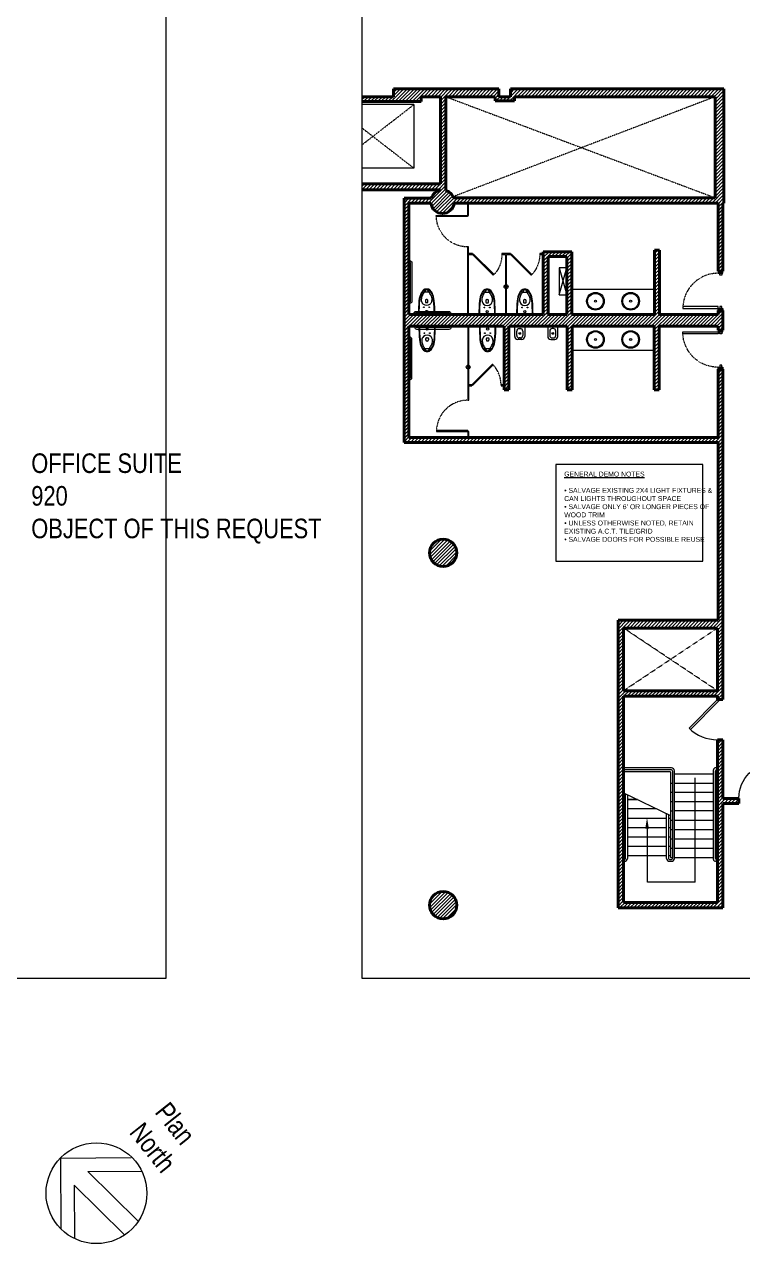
# Model space of a CAD drawing. Header units: inches. Extents: x -2978 to 4308, y -21 to 2608.
# Drawn here: x -722 to 12, y 59 to 1305 of the extents above; entities that cross this region are included whole.
import ezdxf
from ezdxf.enums import TextEntityAlignment as Align

# ---------------------------------------------------------------- set-up
doc = ezdxf.new("R2010")
doc.units = ezdxf.units.IN
doc.header["$LTSCALE"] = 0.2
doc.header["$MEASUREMENT"] = 0
doc.header["$PDSIZE"] = 8
doc.linetypes.add('HIDDEN', pattern=[0.375, 0.25, -0.125])
doc.layers.get('0').update_dxf_attribs({"color": 20, "linetype": 'CONTINUOUS', "lineweight": 40})
doc.layers.get('Defpoints').update_dxf_attribs({"color": 240, "linetype": 'CONTINUOUS', "lineweight": 0})
for name, color, linetype, lineweight in [('Annotations', 40, 'CONTINUOUS', 5), ('Framing', 141, 'CONTINUOUS', 15), ('Hatches', 8, 'CONTINUOUS', 5), ('Projections', 151, 'HIDDEN', 5), ('Viewed', 150, 'CONTINUOUS', 9), ('Walls', 7, 'CONTINUOUS', 40)]:
    doc.layers.add(name, color=color, linetype=linetype, lineweight=lineweight)
doc.styles.add('ARCHITEC', font='ASG')
doc.styles.get("Standard").update_dxf_attribs({"font": 'arial.ttf', "width": 0.8})
pattern_1 = [(45, (-108.8227, 0), (-1.767767, 1.767767), [])]

# ---------------------------------------------------------------- blocks, each defined once
blk = doc.blocks.new('ADO101')
for p, q in [((0.466, -0.034), (-0.241, 0.672)), ((-0.207, 0.707), (0.5, 0)), ((0.5, 0), (0.466, -0.034))]:
    blk.add_line(p, q)
blk.add_arc((0.5, 0), 1, 135, 180)
at = {"style": 'ARCHITEC', "flags": 1}
blk.add_attdef('SILLHT', text='', height=0.1, dxfattribs=at).set_placement((0, 0), align=Align.MIDDLE)
blk = doc.blocks.new('ARROW')
blk.add_lwpolyline([(0, 0, 0, 2, 0), (6, 0, 2, 2, 0)], format="xyseb")
blk = doc.blocks.new('I_PLUMB_GRAB_36IN + PLATE_P')
at = {"color": 0, "linetype": 'ByBlock', "lineweight": -2}
for p, q in [((0.75, 18.75), (0.75, 17.25)), ((0.75, -17.25), (0.75, -18.75))]:
    blk.add_line(p, q, dxfattribs=at)
blk.add_lwpolyline([(0, -19.5), (0.5, -19.5), (0.75, -19.25), (0.75, -18.75), (1, -18.75, 0.4142136), (3, -16.75), (3, 16.75, 0.4142136), (1, 18.75), (0.75, 18.75), (0.75, 19.25), (0.5, 19.5), (0, 19.5), (0, 16.5), (0.5, 16.5), (0.75, 16.75), (0.75, 17.25), (1, 17.25, -0.4142136), (1.5, 16.75), (1.5, -16.75, -0.4142136), (1, -17.25), (0.75, -17.25), (0.75, -16.75), (0.5, -16.5), (0, -16.5)], format="xyb", close=True, dxfattribs=at)
at = {"layer": 'Defpoints', "color": 0, "linetype": 'ByBlock', "lineweight": -2}
for p in [(0, 19.5), (0, -19.5)]:
    blk.add_point(p, dxfattribs=at)
blk = doc.blocks.new('I_PLUMB_GRAB_42IN + PLATE_P')
at = {"color": 0, "linetype": 'ByBlock', "lineweight": -2}
for p, q in [((0.75, 21.75), (0.75, 20.25)), ((0.75, -20.25), (0.75, -21.75))]:
    blk.add_line(p, q, dxfattribs=at)
blk.add_lwpolyline([(0.75, 22.25), (0.5, 22.5), (0, 22.5), (0, 19.5), (0.5, 19.5), (0.75, 19.75), (0.75, 20.25), (1, 20.25, -0.4142136), (1.5, 19.75), (1.5, -19.75, -0.4142136), (1, -20.25), (0.75, -20.25), (0.75, -19.75), (0.5, -19.5), (0, -19.5), (0, -22.5), (0.5, -22.5), (0.75, -22.25), (0.75, -21.75), (1, -21.75, 0.4142136), (3, -19.75), (3, 19.75, 0.4142136), (1, 21.75), (0.75, 21.75)], format="xyb", close=True, dxfattribs=at)
at = {"layer": 'Defpoints', "color": 0, "linetype": 'ByBlock', "lineweight": -2}
for p in [(0, 22.5), (0, -22.5)]:
    blk.add_point(p, dxfattribs=at)
blk = doc.blocks.new('08PDRR02')
at = {"linetype": 'ByBlock'}
for p, q in [((1, 0), (0, 0)), ((0, 0), (0, -1)), ((1, -1), (1, 0)), ((0, -1), (1, -1))]:
    blk.add_line(p, q, dxfattribs=at)
blk = doc.blocks.new('*U16')
blk.add_lwpolyline([(0, 2.5), (0, -2.5)])
at = {"linetype": 'Continuous'}
blk.add_arc((0, 2.75), 36, 0, 90, dxfattribs=at)
at = {"linetype": 'Continuous', "xscale": 36, "yscale": 0.0325, "rotation": 90}
blk.add_blockref('08PDRR02', (0, 2.75), dxfattribs=at)

msp = doc.modelspace()

# ---------------------------------------------------------------- hatches: boundary and pattern name
at = {"layer": 'Hatches'}
h = msp.add_hatch(dxfattribs=at)
h.set_pattern_fill('ANSI31', color=256, scale=20, style=0)
h.set_pattern_definition(pattern_1)
h.paths.add_polyline_path([(-306.28, 1122.037, 0.88702628), (-282.452, 1122.037), (-12.714, 1122.039), (-12.714, 1052.435), (-7.714, 1052.435), (-7.714, 1122.039), (-6.714, 1122.039), (-6.714, 1238.772), (-224.887, 1238.772), (-224.887, 1230.678), (-236.714, 1230.678), (-236.714, 1238.772), (-344.402, 1238.772), (-344.402, 1230.772), (-376.456, 1230.772), (-376.456, 1225.772), (-316.089, 1225.772), (-316.089, 1230.772), (-296.527, 1230.772), (-296.527, 1141.772), (-376.456, 1141.772), (-376.456, 1135.772), (-296.527, 1135.772), (-296.527, 1135.273, 0.27886413), (-305.823, 1127.037), (-333.714, 1127.037), (-333.714, 1008.435), (-333.714, 877.606), (-161.412, 877.606), (-12.714, 877.606), (-12.714, 695.959), (-114.964, 695.959), (-114.964, 402.022), (-7.714, 402.022), (-7.714, 508.834), (8.602, 508.834), (8.602, 513.834), (-7.714, 513.834), (-7.714, 573.834), (-13.339, 573.834), (-13.339, 407.647), (-109.339, 407.647), (-109.339, 618.334), (-13.339, 618.334), (-13.339, 614.834), (-7.714, 614.834), (-7.714, 695.959), (-7.714, 882.606), (-7.714, 952.435), (-12.714, 952.435), (-12.714, 882.606), (-328.714, 882.606), (-328.714, 996.435), (-231.44, 996.435), (-231.44, 931.262), (-226.44, 931.262), (-226.44, 996.435), (-191.418, 996.435), (-166.959, 996.435), (-166.959, 931.32), (-161.959, 931.32), (-161.959, 996.435), (-77.834, 996.435), (-77.834, 931.32), (-72.834, 931.32), (-72.834, 996.435), (-72.71, 996.435), (-12.714, 996.435), (-12.714, 992.435), (-7.714, 992.435), (-7.714, 1012.435), (-12.714, 1012.435), (-12.714, 1008.435), (-72.71, 1008.435), (-72.71, 1074.038), (-77.71, 1074.038), (-77.71, 1008.435), (-162.12, 1008.435), (-162.12, 1072.432), (-191.418, 1072.432), (-191.418, 1008.435), (-328.714, 1008.435), (-328.714, 1122.037)])
h.paths.add_polyline_path([(-290.902, 1134.958), (-290.902, 1230.772), (-240.563, 1230.772), (-240.563, 1226.678), (-220.887, 1226.678), (-220.887, 1230.772), (-15.714, 1230.772), (-15.714, 1127.584), (-283.094, 1127.584, 0.23623391)], flags=16)
h.paths.add_polyline_path([(-109.339, 623.959), (-109.339, 687.959), (-13.339, 687.959), (-13.339, 623.959)], flags=16)
h.paths.add_polyline_path([(-186.418, 1008.435), (-186.418, 1067.432), (-167.12, 1067.432), (-167.12, 1008.435)], flags=16)
h = msp.add_hatch(dxfattribs=at)
h.set_pattern_fill('ANSI31', color=256, scale=20, style=0)
h.set_pattern_definition(pattern_1)
h.paths.add_polyline_path([(-279.714, 764.772, 1), (-307.714, 764.772, 1)])
h = msp.add_hatch(dxfattribs=at)
h.set_pattern_fill('ANSI31', color=256, scale=20, style=0)
h.set_pattern_definition(pattern_1)
h.paths.add_polyline_path([(-279.714, 404.772, 1), (-307.714, 404.772, 1)])

# ---------------------------------------------------------------- linework, layer by layer
for p, q in [((-268.733, 1008.435), (-267.733, 1008.435)), ((-230.075, 1008.435), (-229.075, 1008.435)), ((-267.611, 996.435), (-268.611, 996.435))]:
    msp.add_line(p, q)
at = {"layer": 'Annotations'}
for p, q in [((-36.05, 428.381), (-36.05, 534.998)), ((-84.893, 428.381), (-84.893, 489.252)), ((-36.05, 428.381), (-84.893, 428.381)), ((-685.096, 146.498), (-612.838, 147.009)), ((-685.096, 146.498), (-684.684, 74.239)), ((-657.158, 132.756), (-601.856, 133.147)), ((-657.158, 132.756), (-605.997, 82.244)), ((-670.998, 118.738), (-619.981, 68.369)), ((-670.998, 118.738), (-670.687, 64.244))]:
    msp.add_line(p, q, dxfattribs=at)
msp.add_lwpolyline([(-178.371, 855.094), (-178.371, 756.174), (-28.258, 756.174), (-28.258, 855.094)], close=True, dxfattribs=at)
msp.add_circle((-648.167, 110.578), 51.517, dxfattribs=at)
at = {"layer": 'Defpoints'}
for points in [[(-577.372, 1571.346), (-577.372, 330.061), (-1576.456, 330.061), (-1576.456, 1571.346)], [(622.628, 1571.346), (622.628, 330.061), (-376.456, 330.061), (-376.456, 1571.346)]]:
    msp.add_lwpolyline(points, close=True, dxfattribs=at)
at = {"layer": 'Framing'}
for p, q in [((-323.589, 1222.772), (-376.456, 1222.772)), ((-323.589, 1222.772), (-323.589, 1157.772)), ((-323.589, 1157.772), (-376.456, 1157.772)), ((-268.733, 1122.037), (-268.733, 1109.392)), ((-267.733, 1109.392), (-267.733, 1122.037)), ((-268.733, 1109.392), (-267.733, 1109.392)), ((-267.733, 1077.392), (-268.733, 1077.392)), ((-268.733, 1077.392), (-268.733, 1070.051)), ((-267.733, 1070.551), (-267.733, 1077.392)), ((-268.733, 1070.051), (-268.733, 1008.435)), ((-263.654, 1070.551), (-267.733, 1070.551)), ((-267.733, 1008.435), (-267.733, 1069.551)), ((-267.733, 1069.551), (-263.654, 1069.551)), ((-263.654, 1069.551), (-263.654, 1070.551)), ((-229.575, 1070.551), (-233.654, 1070.551)), ((-233.654, 1070.551), (-233.654, 1069.551)), ((-233.654, 1069.551), (-230.075, 1069.551)), ((-230.075, 1069.551), (-230.075, 1008.435)), ((-224.997, 1070.551), (-229.575, 1070.551)), ((-229.075, 1069.551), (-224.997, 1069.551)), ((-229.075, 1008.435), (-229.075, 1069.551)), ((-224.997, 1069.551), (-224.997, 1070.551)), ((-191.418, 1070.551), (-194.997, 1070.551)), ((-194.997, 1070.551), (-194.997, 1069.551)), ((-194.997, 1069.551), (-191.418, 1069.551)), ((-191.418, 1069.551), (-191.418, 1070.551)), ((-268.611, 996.435), (-268.611, 935.82)), ((-267.611, 936.32), (-267.611, 996.435)), ((-268.611, 935.82), (-268.611, 920.684)), ((-264.535, 936.32), (-267.611, 936.32)), ((-267.611, 920.684), (-267.611, 935.32)), ((-267.611, 935.32), (-264.535, 935.32)), ((-264.535, 935.32), (-264.535, 936.32)), ((-234.535, 936.32), (-234.535, 935.32)), ((-231.507, 936.32), (-234.535, 936.32)), ((-234.535, 935.32), (-231.507, 935.32)), ((-231.507, 935.32), (-231.507, 936.32)), ((-268.611, 920.684), (-267.611, 920.684)), ((-267.611, 888.684), (-268.611, 888.684)), ((-268.611, 888.684), (-268.611, 882.684)), ((-267.611, 882.684), (-267.611, 888.684)), ((-268.611, 882.684), (-267.611, 882.684))]:
    msp.add_line(p, q, dxfattribs=at)
for points in [[(-268.733, 1109.392), (-268.733, 1108.392), (-300.733, 1108.392), (-300.733, 1109.392)], [(-263.654, 1069.551), (-262.947, 1070.258), (-241.734, 1049.045), (-242.441, 1048.338)], [(-224.997, 1069.551), (-224.29, 1070.258), (-203.076, 1049.045), (-203.783, 1048.338)], [(-7.714, 1050.435), (-7.714, 1052.435), (-12.714, 1052.435), (-12.714, 1050.435)], [(-8.714, 1050.435), (-8.714, 1048.435), (-10.714, 1048.435), (-10.714, 1050.435)], [(-12.714, 1014.435), (-12.714, 1016.435), (-48.714, 1016.435), (-48.714, 1014.435)], [(-7.714, 1014.435), (-7.714, 1012.435), (-12.714, 1012.435), (-12.714, 1014.435)], [(-8.714, 1014.435), (-8.714, 1016.435), (-10.714, 1016.435), (-10.714, 1014.435)], [(-12.714, 990.435), (-12.714, 988.435), (-48.714, 988.435), (-48.714, 990.435)], [(-7.714, 990.435), (-7.714, 992.435), (-12.714, 992.435), (-12.714, 990.435)], [(-8.714, 990.435), (-8.714, 988.435), (-10.714, 988.435), (-10.714, 990.435)], [(-7.714, 954.435), (-7.714, 952.435), (-12.714, 952.435), (-12.714, 954.435)], [(-8.714, 954.435), (-8.714, 956.435), (-10.714, 956.435), (-10.714, 954.435)]]:
    msp.add_lwpolyline(points, close=True, dxfattribs=at)
at = {"layer": 'Framing', "flags": 128}
for points in [[(-264.535, 936.32), (-263.828, 935.613), (-242.614, 956.826), (-243.321, 957.533)], [(-268.611, 888.684), (-268.611, 889.684), (-300.611, 889.684), (-300.611, 888.684)]]:
    msp.add_lwpolyline(points, close=True, dxfattribs=at)
at = {"layer": 'Projections'}
for p, q in [((-376.456, 1181.863), (-323.589, 1222.772)), ((-290.902, 1230.772), (-15.714, 1127.584)), ((-15.714, 1230.772), (-282.502, 1129.047)), ((-376.456, 1198.68), (-323.589, 1157.772)), ((-13.339, 623.959), (-109.339, 687.959)), ((-109.339, 623.959), (-13.339, 687.959))]:
    msp.add_line(p, q, dxfattribs=at)
at = {"layer": 'Projections', "extrusion": (0, 0, -1)}
for centre, radius, start, end in [((268.733, 1109.392), 32, 270, 0), ((263.654, 1069.551), 30, 180, 225), ((224.997, 1069.551), 30, 180, 225), ((12.714, 990.435), 36, 270, 0)]:
    msp.add_arc(centre, radius, start, end, dxfattribs=at)
at = {"layer": 'Projections'}
for centre, radius, start, end in [((-12.714, 1014.435), 36, 90, 180), ((-264.535, 936.32), 30, 0, 45), ((-268.611, 888.684), 32, 90, 180)]:
    msp.add_arc(centre, radius, start, end, dxfattribs=at)
at = {"layer": 'Viewed'}
for p, q in [((-167.12, 1055.891), (-175.119, 1055.891)), ((-175.119, 1055.891), (-175.119, 1028.268)), ((-175.119, 1055.891), (-167.12, 1028.268)), ((-175.119, 1028.268), (-167.12, 1055.891)), ((-167.12, 1028.268), (-167.12, 1055.891)), ((-229.346, 1036.773), (-231.346, 1036.773)), ((-229.346, 1036.773), (-229.346, 1038.773)), ((-229.346, 1036.773), (-227.346, 1036.773)), ((-229.346, 1036.773), (-229.346, 1034.773)), ((-311.869, 1033.083), (-313.502, 1030.648)), ((-312.315, 1031.361), (-308.842, 1031.361)), ((-311.931, 1022.537), (-311.931, 1020.967)), ((-310.443, 1023.663), (-310.817, 1023.663)), ((-307.714, 1030.648), (-309.317, 1033.083)), ((-309.302, 1020.972), (-309.302, 1022.532)), ((-250.012, 1032.941), (-251.645, 1030.506)), ((-250.458, 1031.219), (-246.985, 1031.219)), ((-250.074, 1022.396), (-250.074, 1020.825)), ((-248.586, 1023.522), (-248.96, 1023.522)), ((-245.857, 1030.506), (-247.459, 1032.941)), ((-247.445, 1020.831), (-247.445, 1022.39)), ((-211.494, 1032.895), (-213.127, 1030.46)), ((-211.939, 1031.173), (-208.466, 1031.173)), ((-211.556, 1022.35), (-211.556, 1020.779)), ((-210.068, 1023.476), (-210.442, 1023.476)), ((-207.338, 1030.46), (-208.941, 1032.895)), ((-208.926, 1020.785), (-208.926, 1022.344)), ((-175.119, 1028.268), (-167.12, 1028.268)), ((-77.935, 1033.789), (-162.12, 1033.789)), ((-311.366, 1020.407), (-309.862, 1020.407)), ((-249.509, 1020.265), (-248.004, 1020.265)), ((-210.99, 1020.219), (-209.486, 1020.219)), ((-318.997, 1008.685), (-302.247, 1008.685)), ((-257.14, 1008.544), (-240.39, 1008.544)), ((-218.622, 1008.498), (-201.872, 1008.498)), ((-78.579, 1008.843), (-153.593, 1008.843)), ((-318.488, 996.185), (-301.738, 996.185)), ((-310.857, 984.464), (-309.353, 984.464)), ((-256.643, 996.177), (-239.893, 996.177)), ((-249.012, 984.456), (-247.508, 984.456)), ((-220.523, 985.845), (-220.523, 996.425)), ((-220.523, 996.425), (-210.283, 996.425)), ((-218.523, 986.808), (-218.523, 991.388)), ((-216.023, 993.888), (-214.783, 993.888)), ((-214.783, 984.308), (-216.023, 984.308)), ((-212.283, 991.388), (-212.283, 986.808)), ((-210.283, 996.425), (-210.283, 985.845)), ((-186.786, 996.425), (-186.786, 985.845)), ((-176.546, 996.425), (-186.786, 996.425)), ((-184.786, 991.388), (-184.786, 986.808)), ((-181.046, 993.888), (-182.286, 993.888)), ((-182.286, 984.308), (-181.046, 984.308)), ((-178.546, 986.808), (-178.546, 991.388)), ((-176.546, 985.845), (-176.546, 996.425)), ((-77.503, 995.53), (-161.503, 995.53)), ((-311.361, 971.788), (-312.993, 974.223)), ((-311.806, 973.51), (-308.333, 973.51)), ((-311.422, 982.333), (-311.422, 983.904)), ((-309.935, 981.207), (-310.308, 981.207)), ((-307.205, 974.223), (-308.808, 971.788)), ((-308.793, 983.898), (-308.793, 982.339)), ((-249.516, 971.779), (-251.148, 974.214)), ((-249.961, 973.502), (-246.488, 973.502)), ((-249.577, 982.325), (-249.577, 983.896)), ((-248.09, 981.199), (-248.463, 981.199)), ((-245.36, 974.214), (-246.963, 971.779)), ((-246.948, 983.89), (-246.948, 982.33)), ((-213.283, 982.845), (-217.523, 982.845)), ((-183.786, 982.845), (-179.546, 982.845)), ((-77.332, 971.53), (-161.332, 971.53)), ((-268.172, 954.605), (-270.172, 954.605)), ((-268.172, 954.605), (-268.172, 956.605)), ((-268.172, 954.605), (-266.172, 954.605)), ((-268.172, 954.605), (-268.172, 952.605)), ((-60.339, 545.147), (-109.339, 545.147)), ((-60.339, 543.147), (-109.339, 543.147)), ((-61.339, 541.147), (-109.339, 541.147)), ((-61.339, 541.147), (-61.339, 453.647)), ((-59.339, 542.147), (-59.339, 452.647)), ((-57.339, 452.647), (-57.339, 542.147)), ((-57.339, 539.147), (-17.339, 539.147)), ((-17.339, 451.647), (-17.339, 543.147)), ((-13.339, 545.147), (-15.339, 545.147)), ((-15.339, 452.647), (-15.339, 542.147)), ((-15.339, 539.147), (-13.339, 539.147)), ((-13.339, 543.147), (-14.339, 543.147)), ((-61.339, 529.647), (-59.339, 529.647)), ((-57.339, 529.647), (-17.339, 529.647)), ((-15.339, 529.647), (-13.339, 529.647)), ((-109.339, 519.619), (-61.339, 496.291)), ((-109.339, 512.647), (-107.339, 512.647)), ((-107.339, 452.647), (-107.339, 518.647)), ((-105.339, 517.675), (-105.339, 452.647)), ((-105.339, 512.647), (-94.993, 512.647)), ((-94.993, 512.647), (-104.55, 512.647)), ((-61.339, 520.147), (-59.339, 520.147)), ((-57.339, 520.147), (-17.339, 520.147)), ((-15.339, 520.147), (-13.339, 520.147)), ((-109.339, 503.147), (-107.339, 503.147)), ((-75.445, 503.147), (-105.339, 503.147)), ((-75.445, 503.147), (-85.002, 503.147)), ((-61.339, 510.647), (-59.339, 510.647)), ((-61.339, 501.147), (-59.339, 501.147)), ((-57.339, 510.647), (-17.339, 510.647)), ((-17.339, 501.147), (-57.339, 501.147)), ((-15.339, 510.647), (-13.339, 510.647)), ((-15.339, 501.147), (-13.339, 501.147)), ((-109.339, 493.647), (-107.339, 493.647)), ((-105.339, 493.647), (-65.339, 493.647)), ((-65.339, 452.647), (-65.339, 498.235)), ((-63.339, 497.263), (-63.339, 452.647)), ((-63.339, 493.647), (-61.339, 493.647)), ((-61.339, 491.647), (-59.339, 491.647)), ((-57.339, 491.647), (-17.339, 491.647)), ((-15.339, 491.647), (-13.339, 491.647)), ((-109.339, 484.147), (-107.339, 484.147)), ((-109.339, 474.647), (-107.339, 474.647)), ((-105.339, 484.147), (-65.339, 484.147)), ((-105.339, 474.647), (-65.339, 474.647)), ((-63.339, 484.147), (-61.339, 484.147)), ((-63.339, 474.647), (-61.339, 474.647)), ((-61.339, 482.147), (-59.339, 482.147)), ((-57.339, 482.147), (-17.339, 482.147)), ((-15.339, 482.147), (-13.339, 482.147)), ((-109.339, 465.147), (-107.339, 465.147)), ((-105.339, 465.147), (-65.339, 465.147)), ((-63.339, 465.147), (-61.339, 465.147)), ((-61.339, 472.647), (-59.339, 472.647)), ((-61.339, 463.147), (-59.339, 463.147)), ((-57.339, 472.647), (-17.339, 472.647)), ((-57.339, 463.147), (-17.339, 463.147)), ((-15.339, 472.647), (-13.339, 472.647)), ((-15.339, 463.147), (-13.339, 463.147)), ((-109.339, 455.647), (-107.339, 455.647)), ((-109.339, 451.647), (-108.339, 451.647)), ((-109.339, 449.647), (-108.339, 449.647)), ((-105.339, 455.647), (-65.339, 455.647)), ((-63.339, 455.647), (-61.339, 455.647)), ((-62.339, 451.647), (-60.339, 451.647)), ((-62.339, 449.647), (-60.339, 449.647)), ((-61.339, 453.647), (-59.339, 453.647)), ((-57.339, 453.647), (-17.339, 453.647)), ((-15.339, 453.647), (-13.339, 453.647)), ((-13.339, 449.647), (-15.339, 449.647)), ((-13.339, 451.647), (-14.339, 451.647))]:
    msp.add_line(p, q, dxfattribs=at)
for centre, radius in [((-229.346, 1036.773), 2), ((-138.027, 1021.873), 9), ((-138.027, 1021.873), 8), ((-138.027, 1021.873), 1.043), ((-102.027, 1021.873), 9), ((-102.027, 1021.873), 8), ((-102.027, 1021.873), 1.043), ((-313.413, 1015.681), 0.358), ((-310.622, 1011.435), 1.125), ((-307.921, 1015.681), 0.358), ((-251.556, 1015.539), 0.358), ((-248.765, 1011.294), 1.125), ((-246.064, 1015.539), 0.358), ((-213.038, 1015.493), 0.358), ((-210.247, 1011.248), 1.125), ((-207.546, 1015.493), 0.358), ((-312.904, 989.19), 0.358), ((-310.113, 993.435), 1.125), ((-307.413, 989.19), 0.358), ((-251.059, 989.181), 0.358), ((-248.268, 993.427), 1.125), ((-245.568, 989.181), 0.358), ((-215.403, 988.966), 0.87), ((-181.666, 988.966), 0.87), ((-138.027, 982.77), 9), ((-138.027, 982.77), 8), ((-102.027, 982.77), 9), ((-102.027, 982.77), 8), ((-138.027, 982.77), 1.043), ((-102.027, 982.77), 1.043), ((-268.172, 954.605), 2)]:
    msp.add_circle(centre, radius, dxfattribs=at)
for centre, radius, start, end in [((-312.498, 1032.771), 1.36, 100.333188, 132.81609), ((-310.635, 1023.268), 11.044, 79.002359, 100.997641), ((-308.821, 1032.413), 1.721, 53.398346, 80.18711), ((-250.641, 1032.629), 1.36, 100.333188, 132.81609), ((-248.778, 1023.126), 11.044, 79.002359, 100.997641), ((-246.964, 1032.271), 1.721, 53.398346, 80.18711), ((-212.123, 1032.583), 1.36, 100.333188, 132.81609), ((-210.26, 1023.08), 11.044, 79.002359, 100.997641), ((-208.446, 1032.226), 1.721, 53.398346, 80.18711), ((-127.011, 1008.058), 191.987, 175.659525, 179.81286), ((-111.545, 1006.321), 206.962, 175.491842, 179.345378), ((-296.383, 1020.315), 22.182, 153.136414, 174.118439), ((-297.486, 1020.86), 20.453, 154.90763, 175.15347), ((-305.577, 1024.667), 12.016, 130.761009, 151.836175), ((-307.254, 1023.619), 8.847, 158.601133, 185.83818), ((-310.098, 1023.328), 5.988, 185.83818, 224.177236), ((-304.943, 1024.348), 12.221, 134.407431, 154.890279), ((-297.06, 1019.624), 19.796, 146.160078, 158.601133), ((-312.233, 1031.523), 2.003, 102.497756, 129.059674), ((-312.315, 1030.225), 1.135, 90.000005, 145.753631), ((-310.638, 1021.377), 12.27, 80.484063, 99.515937), ((-310.817, 1022.549), 1.114, 90, 180.585692), ((-311.281, 1032.607), 0.757, 100.925103, 141.023586), ((-310.433, 1022.532), 1.131, 0, 90.529599), ((-309.817, 1032.753), 0.599, 33.355353, 84.695958), ((-308.842, 1030.323), 1.038, 30.901847, 90), ((-308.793, 1032.112), 1.379, 44.49518, 82.355527), ((-316.096, 1024.449), 11.964, 25.153031, 46.161436), ((-315.38, 1025.097), 11.54, 27.304506, 48.908752), ((-374.673, 993.752), 76.451, 25.700478, 28.855959), ((-311.256, 1023.463), 6.181, 315.822764, 348.904995), ((-312.451, 1023.697), 7.399, 348.904995, 25.700478), ((-321.842, 1021.414), 18.458, 4.358512, 26.098305), ((-322.154, 1021.188), 19.356, 4.148341, 28.388706), ((-443.569, 1009.213), 140.79, 359.785423, 5.545017), ((-459.586, 1008.838), 157.34, 359.944526, 5.013777), ((-65.154, 1007.917), 191.987, 175.659525, 179.81286), ((-49.688, 1006.179), 206.962, 175.491842, 179.345378), ((-234.525, 1020.174), 22.182, 153.136414, 174.118439), ((-235.629, 1020.719), 20.453, 154.90763, 175.15347), ((-243.72, 1024.525), 12.016, 130.761009, 151.836175), ((-245.397, 1023.477), 8.847, 158.601133, 185.83818), ((-248.241, 1023.186), 5.988, 185.83818, 224.177236), ((-243.086, 1024.206), 12.221, 134.407431, 154.890279), ((-235.203, 1019.482), 19.796, 146.160078, 158.601133), ((-250.376, 1031.382), 2.003, 102.497756, 129.059674), ((-250.458, 1030.084), 1.135, 90.000005, 145.753631), ((-248.781, 1021.235), 12.27, 80.484063, 99.515937), ((-248.96, 1022.407), 1.114, 90, 180.585692), ((-249.424, 1032.465), 0.757, 100.925103, 141.023586), ((-248.576, 1022.39), 1.131, 0, 90.529599), ((-247.96, 1032.612), 0.599, 33.355353, 84.695958), ((-246.985, 1030.181), 1.038, 30.901847, 90), ((-246.935, 1031.97), 1.379, 44.49518, 82.355527), ((-254.238, 1024.307), 11.964, 25.153031, 46.161436), ((-253.523, 1024.955), 11.54, 27.304506, 48.908752), ((-312.815, 993.61), 76.451, 25.700478, 28.855959), ((-249.399, 1023.321), 6.181, 315.822764, 348.904995), ((-250.594, 1023.556), 7.399, 348.904995, 25.700478), ((-259.985, 1021.272), 18.458, 4.358512, 26.098305), ((-260.297, 1021.047), 19.356, 4.148341, 28.388706), ((-381.712, 1009.071), 140.79, 359.785423, 5.545017), ((-397.729, 1008.696), 157.34, 359.944526, 5.013777), ((-26.636, 1007.871), 191.987, 175.659525, 179.81286), ((-11.17, 1006.133), 206.962, 175.491842, 179.345378), ((-196.007, 1020.128), 22.182, 153.136414, 174.118439), ((-197.111, 1020.673), 20.453, 154.90763, 175.15347), ((-205.202, 1024.48), 12.016, 130.761009, 151.836175), ((-206.879, 1023.431), 8.847, 158.601133, 185.83818), ((-209.723, 1023.141), 5.988, 185.83818, 224.177236), ((-204.568, 1024.161), 12.221, 134.407431, 154.890279), ((-196.684, 1019.437), 19.796, 146.160078, 158.601133), ((-211.858, 1031.336), 2.003, 102.497756, 129.059674), ((-211.939, 1030.038), 1.135, 90.000005, 145.753631), ((-210.262, 1021.189), 12.27, 80.484063, 99.515937), ((-210.442, 1022.361), 1.114, 90, 180.585692), ((-210.905, 1032.419), 0.757, 100.925103, 141.023586), ((-210.058, 1022.344), 1.131, 0, 90.529599), ((-209.442, 1032.566), 0.599, 33.355353, 84.695958), ((-208.466, 1030.135), 1.038, 30.901847, 90), ((-208.417, 1031.925), 1.379, 44.49518, 82.355527), ((-215.72, 1024.261), 11.964, 25.153031, 46.161436), ((-215.005, 1024.91), 11.54, 27.304506, 48.908752), ((-274.297, 993.564), 76.451, 25.700478, 28.855959), ((-210.881, 1023.276), 6.181, 315.822764, 348.904995), ((-212.076, 1023.51), 7.399, 348.904995, 25.700478), ((-221.467, 1021.227), 18.458, 4.358512, 26.098305), ((-221.778, 1021.001), 19.356, 4.148341, 28.388706), ((-343.194, 1009.025), 140.79, 359.785423, 5.545017), ((-359.211, 1008.65), 157.34, 359.944526, 5.013777), ((-310.608, 1023.492), 5.756, 228.889123, 311.110877), ((-311.371, 1020.967), 0.56, 180, 270.535013), ((-309.862, 1020.967), 0.56, 270, 0.582948), ((-248.751, 1023.351), 5.756, 228.889123, 311.110877), ((-249.514, 1020.825), 0.56, 180, 270.535013), ((-248.004, 1020.825), 0.56, 270, 0.582948), ((-210.233, 1023.305), 5.756, 228.889123, 311.110877), ((-210.996, 1020.779), 0.56, 180, 270.535013), ((-209.486, 1020.779), 0.56, 270, 0.582948), ((-126.503, 996.812), 191.987, 180.18714, 184.340475), ((-111.036, 998.55), 206.962, 180.654622, 184.508158), ((-309.59, 981.543), 5.988, 135.822764, 174.16182), ((-310.099, 981.379), 5.756, 48.889123, 131.110877), ((-310.862, 983.904), 0.56, 89.464987, 180), ((-309.353, 983.904), 0.56, 359.417052, 90), ((-310.748, 981.408), 6.181, 11.095005, 44.177236), ((-443.061, 995.658), 140.79, 354.454983, 0.214577), ((-459.078, 996.033), 157.34, 354.986223, 0.055474), ((-64.658, 996.804), 191.987, 180.18714, 184.340475), ((-49.191, 998.542), 206.962, 180.654622, 184.508158), ((-247.745, 981.534), 5.988, 135.822764, 174.16182), ((-248.254, 981.37), 5.756, 48.889123, 131.110877), ((-249.017, 983.896), 0.56, 89.464987, 180), ((-247.508, 983.896), 0.56, 359.417052, 90), ((-248.903, 981.399), 6.181, 11.095005, 44.177236), ((-381.215, 995.65), 140.79, 354.454983, 0.214577), ((-397.233, 996.025), 157.34, 354.986223, 0.055474), ((-217.523, 985.845), 3, 180, 270), ((-216.023, 991.388), 2.5, 90, 180), ((-216.023, 986.808), 2.5, 180, 270), ((-214.783, 991.388), 2.5, 0, 90), ((-214.783, 986.808), 2.5, 270, 0), ((-213.283, 985.845), 3, 270, 0), ((-183.786, 985.845), 3, 180, 270), ((-182.286, 991.388), 2.5, 90, 180), ((-182.286, 986.808), 2.5, 180, 270), ((-181.046, 991.388), 2.5, 0, 90), ((-181.046, 986.808), 2.5, 270, 0), ((-179.546, 985.845), 3, 270, 0), ((-295.874, 984.555), 22.182, 185.881561, 206.863586), ((-296.978, 984.011), 20.453, 184.84653, 205.09237), ((-305.068, 980.204), 12.016, 208.163825, 229.238991), ((-306.745, 981.252), 8.847, 174.16182, 201.398867), ((-304.435, 980.523), 12.221, 205.109721, 225.592569), ((-296.551, 985.247), 19.796, 201.398867, 213.839922), ((-311.724, 973.348), 2.003, 230.940326, 257.502244), ((-311.806, 974.645), 1.135, 214.246369, 269.999995), ((-310.308, 982.322), 1.114, 179.414308, 270), ((-310.772, 972.264), 0.757, 218.976414, 259.074897), ((-309.924, 982.339), 1.131, 269.470401, 0), ((-309.309, 972.117), 0.599, 275.304042, 326.644647), ((-308.333, 974.548), 1.038, 270, 329.098153), ((-308.284, 972.759), 1.379, 277.644473, 315.50482), ((-315.587, 980.422), 11.964, 313.838564, 334.846969), ((-314.872, 979.774), 11.54, 311.091248, 332.695494), ((-374.164, 1011.119), 76.451, 331.144041, 334.299522), ((-311.943, 981.173), 7.399, 334.299522, 11.095005), ((-321.334, 983.457), 18.458, 333.901695, 355.641488), ((-321.645, 983.682), 19.356, 331.611294, 355.851659), ((-234.029, 984.547), 22.182, 185.881561, 206.863586), ((-235.133, 984.002), 20.453, 184.84653, 205.09237), ((-243.223, 980.195), 12.016, 208.163825, 229.238991), ((-244.9, 981.243), 8.847, 174.16182, 201.398867), ((-242.59, 980.514), 12.221, 205.109721, 225.592569), ((-234.706, 985.238), 19.796, 201.398867, 213.839922), ((-249.879, 973.339), 2.003, 230.940326, 257.502244), ((-249.961, 974.637), 1.135, 214.246369, 269.999995), ((-248.463, 982.313), 1.114, 179.414308, 270), ((-248.927, 972.256), 0.757, 218.976414, 259.074897), ((-248.079, 982.33), 1.131, 269.470401, 0), ((-247.463, 972.109), 0.599, 275.304042, 326.644647), ((-246.488, 974.54), 1.038, 270, 329.098153), ((-246.439, 972.75), 1.379, 277.644473, 315.50482), ((-253.742, 980.413), 11.964, 313.838564, 334.846969), ((-253.027, 979.765), 11.54, 311.091248, 332.695494), ((-312.319, 1011.111), 76.451, 331.144041, 334.299522), ((-250.098, 981.165), 7.399, 334.299522, 11.095005), ((-259.488, 983.448), 18.458, 333.901695, 355.641488), ((-259.8, 983.674), 19.356, 331.611294, 355.851659), ((-311.989, 972.1), 1.36, 227.18391, 259.666812), ((-310.126, 981.603), 11.044, 259.002359, 280.997641), ((-310.129, 983.494), 12.27, 260.484063, 279.515937), ((-308.313, 972.458), 1.721, 279.81289, 306.601654), ((-250.144, 972.092), 1.36, 227.18391, 259.666812), ((-248.281, 981.595), 11.044, 259.002359, 280.997641), ((-248.284, 983.485), 12.27, 260.484063, 279.515937), ((-246.468, 972.449), 1.721, 279.81289, 306.601654), ((-60.339, 542.147), 3, 0, 90), ((-60.339, 542.147), 1, 0, 90), ((-15.339, 543.147), 2, 90, 180), ((-14.339, 542.147), 1, 90, 180), ((-108.339, 452.647), 1, 270, 0), ((-108.339, 452.647), 3, 270, 0), ((-62.339, 452.647), 3, 180, 270), ((-62.339, 452.647), 1, 180, 270), ((-60.339, 452.647), 1, 270, 0), ((-60.339, 452.647), 3, 270, 0), ((-15.339, 451.647), 2, 180, 270), ((-14.339, 452.647), 1, 180, 270)]:
    msp.add_arc(centre, radius, start, end, dxfattribs=at)
at = {"layer": 'Walls'}
for p, q in [((-236.714, 1238.772), (-344.402, 1238.772)), ((-344.402, 1238.772), (-344.402, 1230.772)), ((-236.714, 1230.678), (-236.714, 1238.772)), ((-224.887, 1238.772), (-6.714, 1238.772)), ((-224.887, 1230.678), (-224.887, 1238.772)), ((-6.714, 1122.039), (-6.714, 1238.772)), ((-376.456, 1230.772), (-344.402, 1230.772)), ((-316.089, 1225.772), (-376.456, 1225.772)), ((-316.089, 1225.772), (-316.089, 1230.772)), ((-316.089, 1230.772), (-296.527, 1230.772)), ((-296.527, 1141.772), (-296.527, 1230.772)), ((-240.563, 1230.772), (-290.902, 1230.772)), ((-290.902, 1134.958), (-290.902, 1230.772)), ((-240.563, 1226.678), (-240.563, 1230.772)), ((-220.887, 1226.678), (-240.563, 1226.678)), ((-224.887, 1230.678), (-236.714, 1230.678)), ((-15.714, 1230.772), (-220.887, 1230.772)), ((-220.887, 1226.678), (-220.887, 1230.772)), ((-15.714, 1127.584), (-15.714, 1230.772)), ((-296.527, 1141.772), (-376.456, 1141.772)), ((-296.527, 1135.772), (-376.456, 1135.772)), ((-296.527, 1135.273), (-296.527, 1135.772)), ((-305.823, 1127.037), (-333.714, 1127.037)), ((-333.714, 1127.037), (-333.714, 1008.435)), ((-328.714, 1122.037), (-306.28, 1122.037)), ((-328.714, 1008.435), (-328.714, 1122.037)), ((-15.714, 1127.584), (-283.094, 1127.584)), ((-282.452, 1122.037), (-12.714, 1122.039)), ((-12.714, 1122.039), (-12.714, 1052.435)), ((-7.714, 1052.435), (-7.714, 1122.039)), ((-7.714, 1122.039), (-6.714, 1122.039)), ((-191.418, 1072.432), (-191.418, 1008.435)), ((-162.12, 1072.432), (-191.418, 1072.432)), ((-162.12, 1008.435), (-162.12, 1072.432)), ((-72.71, 1074.038), (-77.71, 1074.038)), ((-77.71, 1074.038), (-77.71, 1008.435)), ((-72.71, 1008.435), (-72.71, 1074.038)), ((-186.418, 1008.435), (-186.418, 1067.432)), ((-186.418, 1067.432), (-167.12, 1067.432)), ((-167.12, 1067.432), (-167.12, 1008.435)), ((-12.714, 1052.435), (-7.714, 1052.435)), ((-7.714, 1012.435), (-12.714, 1012.435)), ((-12.714, 1012.435), (-12.714, 1008.435)), ((-7.714, 992.435), (-7.714, 1012.435)), ((-333.714, 1008.435), (-333.714, 877.606)), ((-191.418, 1008.435), (-328.714, 1008.435)), ((-167.12, 1008.435), (-186.418, 1008.435)), ((-77.71, 1008.435), (-162.12, 1008.435)), ((-12.714, 1008.435), (-72.71, 1008.435)), ((-328.714, 882.606), (-328.714, 996.435)), ((-328.714, 996.435), (-231.44, 996.435)), ((-231.44, 996.435), (-231.44, 931.262)), ((-226.44, 931.262), (-226.44, 996.435)), ((-226.44, 996.435), (-191.418, 996.435)), ((-191.418, 996.435), (-166.959, 996.435)), ((-166.959, 996.435), (-166.959, 931.32)), ((-161.959, 931.32), (-161.959, 996.435)), ((-161.959, 996.435), (-77.834, 996.435)), ((-77.834, 996.435), (-77.834, 931.32)), ((-72.834, 931.32), (-72.834, 996.435)), ((-72.834, 996.435), (-72.71, 996.435)), ((-72.71, 996.435), (-12.714, 996.435)), ((-12.714, 996.435), (-12.714, 992.435)), ((-12.714, 992.435), (-7.714, 992.435)), ((-7.714, 952.435), (-12.714, 952.435)), ((-12.714, 952.435), (-12.714, 882.606)), ((-7.714, 882.606), (-7.714, 952.435)), ((-231.44, 931.262), (-226.44, 931.262)), ((-166.959, 931.32), (-161.959, 931.32)), ((-77.834, 931.32), (-72.834, 931.32)), ((-333.714, 877.606), (-161.412, 877.606)), ((-12.714, 882.606), (-328.714, 882.606)), ((-161.412, 877.606), (-12.714, 877.606)), ((-12.714, 877.606), (-12.714, 695.959)), ((-12.714, 877.606), (-12.714, 695.959)), ((-12.714, 877.606), (-12.714, 695.959)), ((-7.714, 695.959), (-7.714, 882.684)), ((-7.714, 695.959), (-7.714, 882.684)), ((-7.714, 695.959), (-7.714, 882.606)), ((-114.964, 695.959), (-114.964, 402.022)), ((-12.714, 695.959), (-114.964, 695.959)), ((-109.339, 687.959), (-109.339, 623.959)), ((-13.339, 687.959), (-109.339, 687.959)), ((-13.339, 687.959), (-13.339, 623.959)), ((-7.714, 695.959), (-7.714, 614.834)), ((-13.339, 623.959), (-109.339, 623.959)), ((-109.339, 618.334), (-109.339, 407.647)), ((-13.339, 618.334), (-109.339, 618.334)), ((-13.339, 618.334), (-13.339, 614.834)), ((-13.339, 614.834), (-7.714, 614.834)), ((-13.339, 573.834), (-13.339, 407.647)), ((-13.339, 573.834), (-7.714, 573.834)), ((-7.714, 573.834), (-7.714, 513.834)), ((8.602, 513.834), (8.602, 508.834)), ((-7.714, 508.834), (-7.714, 402.022)), ((-7.714, 402.022), (-114.964, 402.022)), ((-13.339, 407.647), (-109.339, 407.647))]:
    msp.add_line(p, q, dxfattribs=at)
for points in [[(-7.714, 513.834), (8.602, 513.834)], [(-7.714, 508.834), (8.602, 508.834)]]:
    msp.add_lwpolyline(points, dxfattribs=at)
for centre in [(-293.714, 764.772), (-293.714, 404.772)]:
    msp.add_circle(centre, 14, dxfattribs=at)
for start, end in [(100.37355, 162.701067), (20.054635, 73.220759), (186.852258, 353.147732)]:
    msp.add_arc((-294.366, 1123.469), 12, start, end, dxfattribs=at)

# ---------------------------------------------------------------- block references
at = {"layer": 'Annotations', "xscale": -1.863965509880245, "yscale": 1.863248455199937, "zscale": 1.863965509880245, "rotation": 89.99999999999997}
msp.add_blockref('ARROW', (-85.277, 494.177), dxfattribs=at)
at = {"layer": 'Framing', "xscale": 41, "yscale": 41, "zscale": 108, "rotation": 90}
msp.add_blockref('ADO101', (-13.339, 594.334), dxfattribs=at)
at = {"layer": 'Framing', "xscale": -1}
msp.add_blockref('*U16', (44.602, 511.334), dxfattribs=at)
at = {"layer": 'Viewed', "extrusion": (0, 0, -1), "zscale": -1}
for name, p, rotation in [('I_PLUMB_GRAB_42IN + PLATE_P', (328.714, 1041.435), 180), ('I_PLUMB_GRAB_36IN + PLATE_P', (304.714, 1008.435), 90)]:
    msp.add_blockref(name, p, dxfattribs=dict(at, rotation=rotation))
at = {"layer": 'Viewed'}
msp.add_blockref('I_PLUMB_GRAB_42IN + PLATE_P', (-328.714, 963.435), dxfattribs=at)
at = {"layer": 'Viewed', "rotation": 270}
msp.add_blockref('I_PLUMB_GRAB_36IN + PLATE_P', (-304.206, 996.435), dxfattribs=at)

# ---------------------------------------------------------------- texts
at = {"layer": 'Annotations', "attachment_point": 1}
for s, insert, char_height, width in [('{OFFICE SUITE\\P920\\POBJECT OF THIS REQUEST}', (-714.806, 866.402), 20, 284.05333), ('{\\LGENERAL DEMO NOTES\\P\\P\\l• SALVAGE EXISTING 2X4 LIGHT FIXTURES & CAN LIGHTS THROUGHOUT SPACE\\P• SALVAGE ONLY 6’ OR LONGER PIECES OF WOOD TRIM\\P• UNLESS OTHERWISE NOTED, RETAIN EXISTING A.C.T. TILE/GRID\\P• SALVAGE DOORS FOR POSSIBLE REUSE}', (-169.957, 847.78), 5, 132.58198)]:
    msp.add_mtext(s, dxfattribs=dict(at, insert=insert, char_height=char_height, width=width))
at = {"layer": 'Annotations', "insert": (-573.682, 205.55), "char_height": 20, "attachment_point": 1, "rotation": 308.494373}
msp.add_mtext_dynamic_manual_height_columns('Plan North', width=87.4804, gutter_width=2.5, heights=[0], dxfattribs=at)
at = {"layer": 'Viewed', "flags": 8}
for tag, p, s in [('MODELNUMBER', (-310.622, 1008.623), 'K-4330'), ('TRADENAME', (-310.62, 1008.623), 'KINGSTON'), ('PRODUCT', (-310.618, 1008.623), 'C_TOILETS'), ('MATERIAL', (-310.617, 1008.623), 'VITREOUS CHINA'), ('MODELNUMBER', (-248.765, 1008.481), 'K-4330'), ('TRADENAME', (-248.763, 1008.481), 'KINGSTON'), ('PRODUCT', (-248.761, 1008.481), 'C_TOILETS'), ('MATERIAL', (-248.76, 1008.481), 'VITREOUS CHINA'), ('MODELNUMBER', (-210.247, 1008.435), 'K-4330'), ('TRADENAME', (-210.245, 1008.435), 'KINGSTON'), ('PRODUCT', (-210.243, 1008.435), 'C_TOILETS'), ('MATERIAL', (-210.242, 1008.435), 'VITREOUS CHINA')]:
    msp.add_attdef(tag, p, s, height=0.001, rotation=90, dxfattribs=at)
at = {"layer": 'Viewed', "text_generation_flag": 4, "flags": 8}
for tag, p, s in [('MODELNUMBER', (-310.113, 996.248), 'K-4330'), ('TRADENAME', (-310.112, 996.248), 'KINGSTON'), ('PRODUCT', (-310.11, 996.248), 'C_TOILETS'), ('MATERIAL', (-310.108, 996.248), 'VITREOUS CHINA'), ('MODELNUMBER', (-248.268, 996.239), 'K-4330'), ('TRADENAME', (-248.266, 996.239), 'KINGSTON'), ('PRODUCT', (-248.265, 996.239), 'C_TOILETS'), ('MATERIAL', (-248.263, 996.239), 'VITREOUS CHINA')]:
    msp.add_attdef(tag, p, s, height=0.001, rotation=270, dxfattribs=at)

doc.saveas('drawing.dxf')
